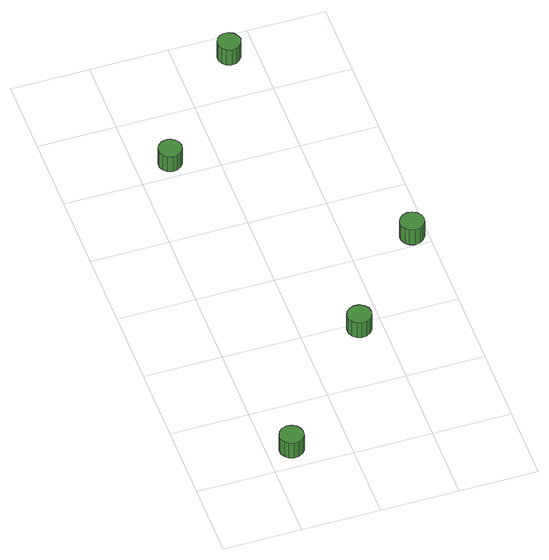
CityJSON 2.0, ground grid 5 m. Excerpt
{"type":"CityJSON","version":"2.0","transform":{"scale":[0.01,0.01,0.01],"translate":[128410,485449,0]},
"CityObjects":{
"tree1":{"type":"SolitaryVegetationObject","attributes":{"function":"something"},"geometry":[{"type":"MultiSurface","lod":"1","boundaries":[[[0,1,2,3,4,5,6,7,8,9,10,11,12,13,14]],[[15,16,17,18,19,20,21,22,23,24,25,26,27,28,29]],[[0,29,28,1]],[[1,28,27,2]],[[2,27,26,3]],[[3,26,25,4]],[[4,25,24,5]],[[5,24,23,6]],[[6,23,22,7]],[[7,22,21,8]],[[8,21,20,9]],[[9,20,19,10]],[[10,19,18,11]],[[11,18,17,12]],[[12,17,16,13]],[[13,16,15,14]],[[14,15,29,0]]]}]},
"tree2":{"type":"SolitaryVegetationObject","attributes":{"function":"something"},"geometry":[{"type":"MultiSurface","lod":"1","boundaries":[[[30,31,32,33,34,35,36,37,38,39,40,41,42,43,44]],[[45,46,47,48,49,50,51,52,53,54,55,56,57,58,59]],[[30,59,58,31]],[[31,58,57,32]],[[32,57,56,33]],[[33,56,55,34]],[[34,55,54,35]],[[35,54,53,36]],[[36,53,52,37]],[[37,52,51,38]],[[38,51,50,39]],[[39,50,49,40]],[[40,49,48,41]],[[41,48,47,42]],[[42,47,46,43]],[[43,46,45,44]],[[44,45,59,30]]]}]},
"tree3":{"type":"SolitaryVegetationObject","attributes":{"function":"something"},"geometry":[{"type":"MultiSurface","lod":"1","boundaries":[[[60,61,62,63,64,65,66,67,68,69,70,71,72,73,74]],[[75,76,77,78,79,80,81,82,83,84,85,86,87,88,89]],[[60,89,88,61]],[[61,88,87,62]],[[62,87,86,63]],[[63,86,85,64]],[[64,85,84,65]],[[65,84,83,66]],[[66,83,82,67]],[[67,82,81,68]],[[68,81,80,69]],[[69,80,79,70]],[[70,79,78,71]],[[71,78,77,72]],[[72,77,76,73]],[[73,76,75,74]],[[74,75,89,60]]]}]},
"tree4":{"type":"SolitaryVegetationObject","attributes":{"function":"something"},"geometry":[{"type":"MultiSurface","lod":"1","boundaries":[[[90,91,92,93,94,95,96,97,98,99,100,101,102,103,104]],[[105,106,107,108,109,110,111,112,113,114,115,116,117,118,119]],[[90,119,118,91]],[[91,118,117,92]],[[92,117,116,93]],[[93,116,115,94]],[[94,115,114,95]],[[95,114,113,96]],[[96,113,112,97]],[[97,112,111,98]],[[98,111,110,99]],[[99,110,109,100]],[[100,109,108,101]],[[101,108,107,102]],[[102,107,106,103]],[[103,106,105,104]],[[104,105,119,90]]]}]},
"tree5":{"type":"SolitaryVegetationObject","attributes":{"function":"something"},"geometry":[{"type":"MultiSurface","lod":"1","boundaries":[[[120,121,122,123,124,125,126,127,128,129,130,131,132,133,134]],[[135,136,137,138,139,140,141,142,143,144,145,146,147,148,149]],[[120,149,148,121]],[[121,148,147,122]],[[122,147,146,123]],[[123,146,145,124]],[[124,145,144,125]],[[125,144,143,126]],[[126,143,142,127]],[[127,142,141,128]],[[128,141,140,129]],[[129,140,139,130]],[[130,139,138,131]],[[131,138,137,132]],[[132,137,136,133]],[[133,136,135,134]],[[134,135,149,120]]]}]}
},
"vertices":[
[228,148,183],[221,180,183],[203,205,183],[175,221,183],[144,224,183],[113,215,183],[90,193,183],[77,164,183],[77,133,183],[90,104,183],[113,82,183],[144,72,183],[175,76,183],[203,92,183],[221,117,183],[221,117,54],[203,92,54],[175,76,54],[144,72,54],[113,82,54],[90,104,54],[77,133,54],[77,164,54],[90,193,54],[113,215,54],[144,224,54],[175,221,54],[203,205,54],[221,180,54],[228,148,54],
[287,2618,183],[280,2648,183],[262,2673,183],[235,2689,183],[205,2692,183],[175,2682,183],[153,2662,183],[140,2634,183],[140,2603,183],[153,2575,183],[175,2554,183],[205,2545,183],[235,2548,183],[262,2563,183],[280,2588,183],[280,2588,54],[262,2563,54],[235,2548,54],[205,2545,54],[175,2554,54],[153,2575,54],[140,2603,54],[140,2634,54],[153,2662,54],[175,2682,54],[205,2692,54],[235,2689,54],[262,2673,54],[280,2648,54],[287,2618,54],
[927,946,197],[921,977,197],[902,1003,197],[874,1019,197],[843,1022,197],[813,1012,197],[789,991,197],[776,962,197],[776,930,197],[789,901,197],[813,880,197],[843,870,197],[874,873,197],[902,889,197],[921,915,197],[921,915,68],[902,889,68],[874,873,68],[843,870,68],[813,880,68],[789,901,68],[776,930,68],[776,962,68],[789,991,68],[813,1012,68],[843,1022,68],[874,1019,68],[902,1003,68],[921,977,68],[927,946,68],
[904,3338,182],[897,3368,182],[879,3393,182],[852,3409,182],[822,3412,182],[793,3402,182],[770,3382,182],[757,3354,182],[757,3323,182],[770,3295,182],[793,3274,182],[822,3264,182],[852,3268,182],[879,3283,182],[897,3308,182],[897,3308,53],[879,3283,53],[852,3268,53],[822,3264,53],[793,3274,53],[770,3295,53],[757,3323,53],[757,3354,53],[770,3382,53],[793,3402,53],[822,3412,53],[852,3409,53],[879,3393,53],[897,3368,53],[904,3338,53],
[1476,1577,189],[1469,1608,189],[1450,1634,189],[1423,1650,189],[1391,1653,189],[1361,1643,189],[1337,1622,189],[1324,1593,189],[1324,1561,189],[1337,1532,189],[1361,1511,189],[1391,1501,189],[1423,1504,189],[1450,1520,189],[1469,1546,189],[1469,1546,60],[1450,1520,60],[1423,1504,60],[1391,1501,60],[1361,1511,60],[1337,1532,60],[1324,1561,60],[1324,1593,60],[1337,1622,60],[1361,1643,60],[1391,1653,60],[1423,1650,60],[1450,1634,60],[1469,1608,60],[1476,1577,60]
]}
